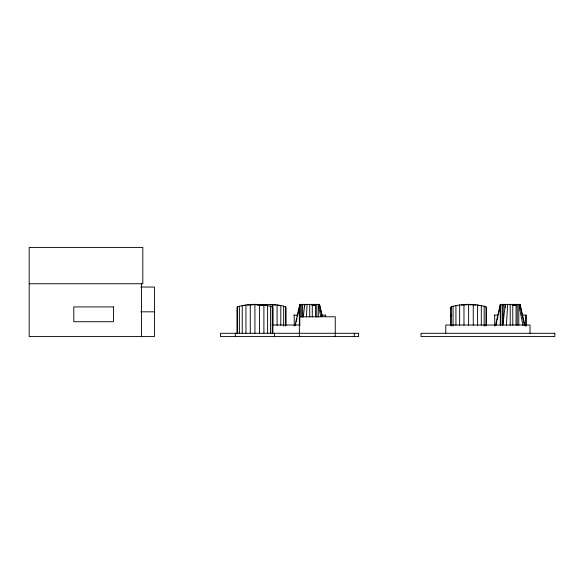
<?xml version="1.0" encoding="UTF-8"?>
<svg xmlns="http://www.w3.org/2000/svg" width="584" height="584" viewBox="0 0 584 584"><rect width="100%" height="100%" fill="white"/><g stroke="black" fill="none" stroke-linecap="round" stroke-linejoin="round"><path stroke-width="0.88" d="M306.396 317.032L307.14 304.388M506.416 325.157L507.642 304.388M303.308 317.032L304.746 304.388L304.746 306.191M502.882 325.157L505.248 304.388L505.248 307.994M295.489 325.405L295.876 323.653M296.263 321.901L297.037 318.397M297.424 316.645L299.928 305.264M495.999 325.405L496.765 321.901M497.152 320.149L497.926 316.645M498.313 314.893L500.627 304.388L500.627 325.157M294.993 325.405L299.782 304.388L319.63 304.388L322.426 316.645M495.495 325.405L500.291 304.388L520.132 304.388L524.928 325.405M272.867 333.289L272.867 307.629L272.253 306.826C261.201 303.541 248.638 303.541 237.586 306.826L236.98 307.629L236.98 333.289M450.673 325.325L450.673 307.629L451.286 306.826C462.338 303.541 474.901 303.541 485.946 306.826L486.56 307.629L486.56 325.325M451.286 314.754L450.673 315.557L451.286 316.367M257.654 305.133C266.851 304.381 276.619 303.687 285.445 306.826L286.058 307.629L286.058 325.325M313.418 305.213L315.55 305.213L315.55 316.988M513.92 305.213L516.052 305.213L516.052 325.135M29.2 283.744L142.817 283.744L142.817 247.412L29.2 247.412L29.2 336.588L154.446 336.588L154.446 287.043L140.766 287.043M302.556 305.213L301.731 305.213L301.731 316.988M311.841 305.213L315.55 305.213M501.955 305.213L503.78 305.213M512.131 305.213L516.643 305.213M140.766 311.819L154.446 311.819M293.847 315.119L297.877 315.119M321.434 315.119L325.565 315.119M494.349 315.119L497.831 315.119M522.038 315.119L526.074 315.119L526.074 326.018M272.049 325.025L300.037 325.025M450.673 307.629L451.286 308.44M519.796 304.388L524.425 325.405M319.295 304.388L321.996 316.645M522.957 325.405L518.804 304.388L518.804 325.157M320.726 316.645L318.302 304.388L318.302 317.032M530.031 333.289L530.031 325.025L445.774 325.025L445.774 333.289M525.899 315.119L525.899 326.018M520.132 304.388L520.132 307.096M517.227 304.388L517.227 325.157M515.46 304.388L515.46 305.213M512.781 304.388L512.781 325.157M510.212 304.388L510.212 325.157M503.196 304.388L503.196 323.353M503.043 304.388L503.043 305.213M502.233 305.213L502.233 325.135M500.291 304.388L500.291 325.157M494.692 315.119L494.75 326.018M485.946 306.826L485.946 325.989M484.158 306.074L484.158 326.033M481.304 305.432L481.304 325.2M477.588 304.936L477.588 325.31M473.259 304.622L473.259 325.222M468.616 304.519L468.616 325.193M463.973 304.622L463.973 325.222M459.644 304.936L459.644 325.31M455.929 305.432L455.929 325.2M453.075 306.074L453.075 326.033M451.286 306.826L451.286 325.989M354.298 333.289L354.298 336.588M335.252 336.588L335.252 316.769L299.358 316.769L299.358 336.588M325.31 315.119L325.397 316.769M316.725 304.388L316.725 317.032M314.958 304.388L314.958 305.213M312.279 304.388L312.279 317.032M309.71 304.388L309.71 317.032M302.694 304.388L302.694 317.032M302.534 304.388L302.534 305.213M300.125 304.388L300.125 317.032M299.782 304.388L299.782 325.157M294.19 315.119L294.241 326.018M285.445 306.826L285.445 325.989M283.656 306.074L283.656 326.033M280.802 305.432L280.802 325.2M277.086 304.936L277.086 325.31M274.517 333.289L274.517 336.588M272.757 304.622L272.757 325.222M272.253 306.826L272.253 333.289M270.458 306.074L270.458 333.289M267.611 305.432L267.611 333.289M263.895 304.936L263.895 333.289M259.566 304.622L259.566 333.289M254.923 304.519L254.923 333.289M250.273 304.622L250.273 333.289M245.952 304.936L245.952 333.289M242.236 305.432L242.236 333.289M239.382 306.074L239.382 333.289M237.586 306.826L237.586 333.289M235.323 333.289L235.323 336.588M141.496 283.744L141.496 336.588M461.214 305.111A16.301 2.832 0 0 1 466.915 304.819M469.463 304.804A16.301 2.832 0 0 1 476.018 305.111M478.537 305.388A16.301 2.832 0 0 1 480.143 305.629M260.712 305.111A16.301 2.832 0 0 1 266.413 304.819M269.815 304.819A16.301 2.832 0 0 1 275.517 305.111M278.035 305.388A16.301 2.832 0 0 1 279.641 305.629M243.397 305.629A16.301 2.832 0 0 1 244.995 305.388M247.514 305.111A16.301 2.832 0 0 1 254.069 304.804M255.77 304.804A16.301 2.832 0 0 1 262.326 305.111M113.427 306.914L73.788 306.914L73.788 321.726L113.427 321.726L113.427 306.914M358.591 333.289L220.504 333.289L220.504 336.588L358.591 336.588L358.591 333.289M554.8 333.289L421.006 333.289L421.006 336.588L554.8 336.588L554.8 333.289"/></g></svg>
